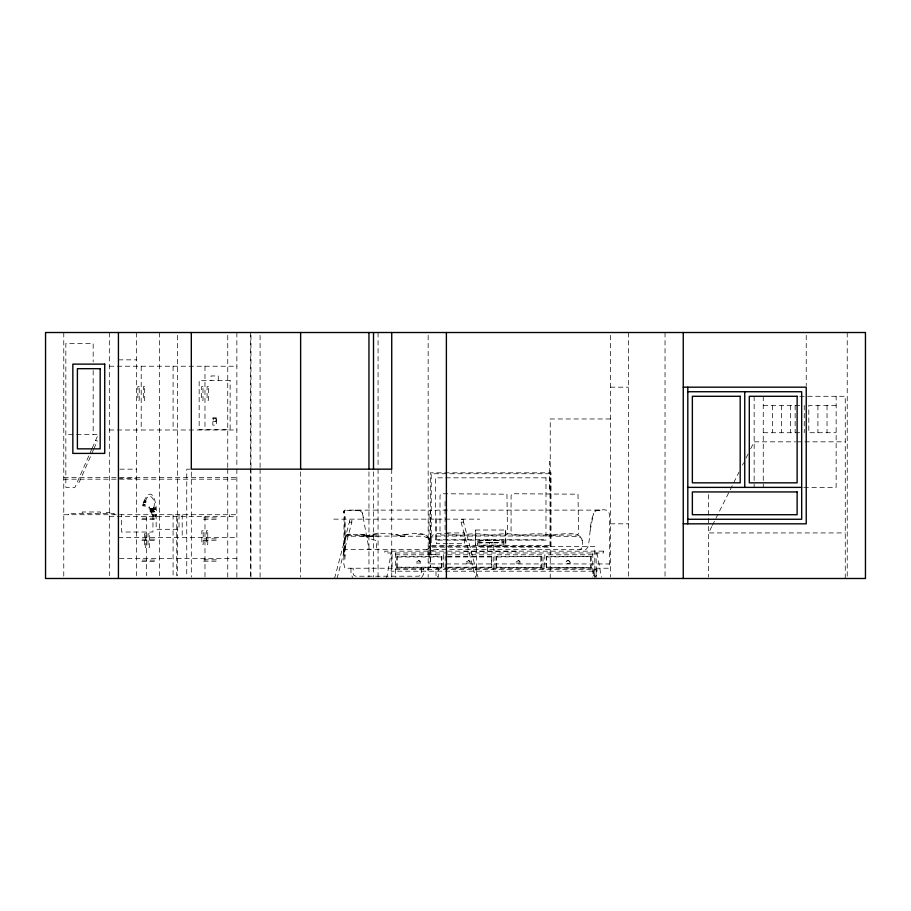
<?xml version="1.0" encoding="UTF-8"?>
<svg xmlns="http://www.w3.org/2000/svg" width="911" height="911" viewBox="0 0 911 911"><rect width="100%" height="100%" fill="white"/><g stroke="black" fill="none" stroke-linecap="round" stroke-linejoin="round"><path stroke-width="0.68" stroke-dasharray="4.55 3.42" d="M343.834 547.488L343.834 563.943L344.939 568.225L429.081 568.225L430.049 567.154L430.368 563.943L430.311 472.82L551.018 472.82L551.018 547.147L430.311 547.147M367.429 549.082L370.265 549.39L369.114 548.912L368.727 547.488L362.259 512.642L360.221 510.82L355.461 510.228L360.95 510.729L344.939 510.365L343.834 512.722L344.939 510.114L429.081 510.114L430.049 510.729L430.368 512.597M350.929 568.225L351.054 574.727L352.751 577.415M400.236 536.272L422.886 536.192L428.956 538.23L429.514 540.656C427.897 529.542 407.319 533.96 400.328 535.975C392.208 533.299 372.975 531.318 367.053 537.012L368.351 538.185L376.368 540.622L376.368 549.39M421.189 568.225C421.053 570.628 422.465 575.991 418.536 576.207L355.871 576.207C351.942 575.991 353.343 570.628 353.206 568.225M430.368 547.477L430.368 554.514L438.134 554.526M593.915 575.946L593.915 575.251M593.915 573.611L593.915 568.225L593.915 577.346L595.054 576.207L596.193 577.346L596.136 552.977M596.193 575.946L596.193 575.251M596.193 573.611L596.193 568.225M507.245 514.738L506.949 494.195L441.664 493.739L440.423 494.331L440.013 495.971L440.013 533.231L440.423 534.598L441.664 535.076L505.411 535.087L506.949 534.563L507.461 533.129L507.245 514.089M578.303 514.738L578.007 494.195L512.722 493.739L511.481 494.331L511.071 495.971L511.071 533.231L511.481 534.598L512.722 535.076L576.469 535.087L578.007 534.563L578.519 533.129L578.303 514.089M344.29 543.355L344.745 537.262L347.41 534.404L364.48 534.472L367.247 536.272L406.397 535.975M344.005 549.902L343.834 554.526L344.939 549.39L429.081 549.39L430.049 550.665L430.368 554.526L430.163 549.902L429.89 554.526L430.356 550.665L438.134 549.39M582.015 540.622L581.617 538.162L576.321 536.545L543.924 535.975L435.173 536.112L430.243 537.627L429.969 540.314C430.311 528.619 453.12 535.167 459.987 535.372L460.476 535.975L460.955 535.372C470.292 533.22 481.042 533.22 490.38 535.372L490.858 535.975L491.348 535.372C500.674 533.22 511.435 533.22 520.762 535.372L521.251 535.975L521.741 535.372C531.067 533.22 541.829 533.22 551.155 535.372L551.645 535.975L552.134 535.372C563.636 533.527 588.369 529.075 581.491 548.581L579.874 549.39M429.969 540.314L430.072 538.242L430.083 546.179L430.573 548.581L432.042 549.39L586.069 549.39L587.675 547.488C591.273 535.862 588.404 521.001 595.555 510.82C599.871 510.365 608.354 507.473 609.334 513.827L609.357 563.943L608.366 568.225L436.005 568.225L436.005 577.346L437.143 576.207L438.282 577.346L438.282 568.225M350.712 534.222C342.479 533.106 344.153 543.56 344.631 548.581L345.679 549.39M344.449 538.834L344.324 540.781L345.918 536.317L347.387 535.611L360.426 535.372L367.247 536.272L347.376 536.215L344.586 538.355L344.324 540.724L344.586 538.355M570.286 562.884C568.054 556.849 561.95 565.162 570.297 563.032M145.487 500.982L145.931 501.608L143.927 501.244L145.658 501.847L145.828 505.013L142.993 504.557L145.737 504.876L145.35 506.197L142.811 505.673L143.551 502.303L145.714 501.893L144.2 500.982M145.976 501.574L144.132 501.255L145.771 501.551M145.646 506.129L142.811 505.616M153.629 512.415L153.811 511.071L154.904 512.05M343.834 512.62L344.107 510.775L343.834 550.187M143.972 501.209C153.162 481.247 158.195 509.329 155.713 516.537M343.834 512.677L344.107 510.957M590.237 530.327L593.471 513.303M386.606 578.485L391.161 552.977M334.553 578.485L349.357 522.128L349.357 519.669L351.828 519.669L351.828 522.128L337.024 578.485M153.253 510.57C153.014 513.28 149.085 511.173 153.025 510.308C152.775 513.713 149.757 510.718 152.82 510.274M149.438 507.085C147.138 509.386 154.358 510.638 149.051 506.903M150.292 509.374L151.385 508.737M438.134 568.225L430.356 567.154L430.721 566.323M91.977 448.667L74.953 487.385L65.843 487.385L65.843 343.447L93.173 343.447L93.173 361.952M92.227 448.075L98.183 434.547L65.843 434.547M93.639 449.396L79.12 482.431L77.446 481.691M93.981 448.622L97.34 440.97L95.678 440.241M345.155 538.333L345.816 536.921M711.844 526.456L708.599 532.935L845.249 532.935M712.379 525.374L739.026 472.103M742.511 465.111L743.672 462.788M746.007 458.131L748.455 453.222M750.664 448.816L754.149 441.835L795.497 441.835M149.962 509.864L150.292 509.203M149.37 506.949L148.937 507.484M416.726 561.688L419.071 560.652L420.859 563.044M466.534 561.688L468.88 560.652L470.668 563.044M516.343 561.688L518.689 560.652L520.477 563.044M566.152 561.688L566.357 561.381A2.255 2.243 0 0 1 569.933 561.631M397.002 567.758L397.002 556.416L441.778 556.416L441.778 567.758L397.002 567.758L397.002 556.416M441.778 567.758L441.778 556.416M446.811 567.758L491.587 567.758L491.587 556.416L446.811 556.416M496.62 567.758L496.62 556.416L541.396 556.416L541.396 567.758L496.62 567.758L496.62 556.416M541.396 556.416L497.178 556.985M546.429 567.758L546.429 556.416L591.205 556.416L591.205 567.758L546.429 567.758L546.429 556.416M591.205 556.416L546.987 556.985M421.645 577.415L423.353 574.727L423.467 568.225M360.665 535.975L376.528 535.975L367.053 535.975L370.344 534.472L377.006 534.222M487.431 550.825L487.989 545.051M145.714 501.927L144.075 501.631L145.544 501.961M426.644 549.39L428.899 548.581C429.798 544.379 431.005 537.137 425.881 535.11M595.555 510.82L601.203 510.114L438.134 510.114L430.356 510.729L430.356 567.154M464.154 551.257L517.038 551.257M144.189 501.232L144.849 501.255M407.115 534.222L402.821 534.541L400.328 536.089L397.538 534.541L392.368 534.222M145.658 501.244C148.072 490.517 156.749 499.217 153.674 507.848M478.377 542.888L490.665 542.318L502.952 542.888M359.947 534.222C365.778 534.427 370.23 538.253 376.528 535.975M595.065 510.24L601.203 510.114M118.43 359.845L136.65 359.845M109.32 366.222L236.86 366.222M610.37 387.175L628.59 387.175M799.699 396.285L845.249 396.285L845.249 578.485M763.259 405.395L802.955 405.395M836.139 405.395L808.809 405.395L808.809 432.725L836.139 432.725M610.37 418.969L550.244 418.969L550.244 578.485M212.821 421.497L216.465 421.497M109.32 429.992L236.86 429.992M763.259 432.725L800.359 432.725M796.897 441.835L845.249 441.835M550.244 461.433L549.333 461.433L549.333 491.496L550.244 491.496M119.831 469.165L136.65 469.165M190.171 469.165L186.755 469.165L186.755 575.65M63.77 477.364L236.86 477.364M118.43 478.275L136.65 478.275M63.77 479.186L236.86 479.186M803.912 487.385L836.139 487.385L836.139 396.285M155.644 507.848L153.572 507.848L153.492 511.731M153.481 508.201L155.735 508.201M153.481 509.135L155.735 509.135M153.481 509.568L155.735 509.556M63.77 514.715L236.86 514.715M152.536 515.546L155.906 515.592M149.837 510.946L152.581 514.521L152.536 516.355L155.906 516.355M109.32 516.537L236.86 516.537M333.79 519.145L479.687 519.145M349.357 522.128L351.828 522.128M463.551 522.128L463.551 519.669L461.08 519.669L461.08 522.128L463.551 522.128L478.002 577.141M610.37 523.825L628.59 523.825M446.481 532.935L464.61 532.935L464.61 543.696L448.884 543.696M118.43 537.49L236.86 537.49M435.39 539.779L545.974 539.779M477.444 542.888L503.885 542.888M447.665 543.696L436.369 543.696L436.369 518.177M431.871 545.575L447.46 545.575M448.872 545.575L549.458 545.575M395.385 554.799L443.384 554.799L443.384 569.375M592.81 554.799L544.812 554.799L544.812 569.375M397.56 556.985L441.231 556.963M447.369 556.985L491.04 556.963M119.432 558.443L173.09 558.443M176.734 558.443L236.86 558.443M430.368 563.943L609.357 563.943M397.56 567.189L441.209 567.189M448.781 567.189L491.018 567.189M497.178 567.189L541.396 567.758M546.987 567.189L591.205 567.758M395.385 569.375L597.047 569.375L597.047 571.197L391.161 571.197L391.161 569.375L392.072 569.375L392.072 552.977M418.138 534.222L422.829 534.45M355.461 510.114L360.221 510.729L362.259 512.597L363.489 518.279M144.758 500.834L145.532 500.97M520.488 563.032L516.002 563.044L516.548 561.381A2.255 2.243 0 0 1 520.124 561.631M470.68 563.032L466.193 563.044L466.739 561.381A2.255 2.243 0 0 1 470.315 561.631M420.871 563.032L416.384 563.044L416.931 561.381A2.255 2.243 0 0 1 420.506 561.631M494.035 550.825L493.477 545.051M367.053 535.975L367.725 536.317M426.359 536.852L428.956 538.242L429.514 540.656M366.416 535.463L367.053 536.089M152.422 508.805L154.676 511.731M461.08 522.128L475.884 578.485M428.956 538.242L429.514 540.724M597.047 552.977L601.362 577.141M847.23 332.515L847.23 577.062M827.029 405.395L827.029 432.725M817.919 405.395L817.919 432.725M806.235 335.316L806.235 385.774M804.254 405.395L804.254 432.725M795.144 405.395L795.144 432.725M790.589 405.395L790.589 432.725M781.479 405.395L781.479 432.725M772.369 405.395L772.369 432.725M763.259 396.285L763.259 487.385M754.149 396.285L754.149 487.385M708.599 494.502L708.599 577.062M665.03 332.515L665.03 577.062M628.59 332.515L628.59 578.485M610.37 335.316L610.37 577.084M594.803 578.485L594.803 546.6L476.373 546.6L476.373 577.096M592.81 552.977L592.81 577.267M590.635 556.963L590.635 567.189M542.99 569.375L543.002 554.799L495.003 554.799L495.003 569.375M540.827 556.963L540.827 567.189M505.605 530.156L505.776 545.063L505.776 530.008L475.531 530.008L475.531 545.063L475.701 530.156M493.193 569.375L493.193 554.799L445.194 554.799L445.194 569.375M491.587 556.416L491.587 567.758M445.08 501.289L445.08 532.935M429.081 513.827L429.081 563.943M428.17 335.362L428.17 577.062M395.385 552.977L395.385 577.267M391.73 469.165L391.73 577.062M378.065 332.515L378.065 467.582M378.065 469.006L378.065 577.062M373.51 471.852L373.51 577.062M368.955 471.852L368.955 577.062M344.939 550.187L344.939 516.56L344.939 559.445L344.939 554.514M300.63 471.852L300.63 577.062M260.09 335.362L260.09 467.582M260.09 469.006L260.09 577.062M250.98 335.362L250.98 467.582M250.98 469.006L250.98 577.062M250.525 332.515L250.525 578.485M236.86 332.515L236.86 467.582M236.86 469.006L236.86 578.485M229.572 514.715L229.572 516.537M227.75 335.362L227.75 467.582M227.75 469.006L227.75 577.062M218.264 380.502L218.264 375.947L211.033 375.947L211.033 380.502M204.975 366.222L204.975 429.992M204.975 516.537L204.975 577.073M191.31 472L191.31 577.062M182.2 514.715L182.2 537.49M179.011 514.715L179.011 529.291L156.145 529.291L156.145 514.715M177.645 335.362L177.645 575.638M176.734 516.537L176.734 575.809M173.09 366.222L173.09 429.992M173.09 514.715L173.09 575.809M159.425 332.515L159.425 575.638M152.957 514.715L152.957 532.024L121.618 532.024L121.618 514.715M146.671 516.537L146.671 575.672M141.205 366.222L141.205 429.992M136.65 332.515L136.65 575.65M114.126 514.715L114.126 513.348L68.576 513.348L68.576 514.715M109.867 513.348L109.867 512.438L106.223 512.438L106.223 513.348M109.32 332.515L109.32 575.672M100.449 513.348L100.426 511.982L82.241 511.982L82.241 513.348M93.173 370.492L93.173 434.547M63.77 332.515L63.77 578.485M477.41 541.476A71.491 71.491 0 0 1 503.92 541.476M143.551 502.303L145.988 502.747L143.551 502.303M492.373 542.296L492.27 542.637A3.655 3.655 0 0 1 491.894 543.275L490.813 542.296L492.373 542.296M230.13 380.502L199.156 380.502L199.156 429.696L230.13 429.696L230.13 380.502M139.224 386.663L137.857 386.663L137.857 400.328L139.224 400.328L139.224 386.663M144.69 386.663L143.323 386.663L143.323 400.328L144.69 400.328L144.69 386.663M202.994 386.663L201.627 386.663L201.627 400.328L202.994 400.328L202.994 386.663M208.46 386.663L207.093 386.663L207.093 400.328L208.46 400.328L208.46 386.663M216.465 417.853L212.821 417.853L212.821 425.141L216.465 425.141L216.465 417.853M216.032 418.286L213.254 418.286L213.254 421.064L216.032 421.064L216.032 418.286M550.107 473.743L431.222 473.743L431.222 546.236L550.107 546.236L550.107 473.743M545.974 477.831L435.39 477.831L435.39 540.109L545.974 540.109L545.974 477.831M216.374 517.915L202.709 517.915L202.709 519.281L216.374 519.281L216.374 517.915M154.631 518.211L140.966 518.211L140.966 519.577L154.631 519.577L154.631 518.211M203.199 530.794L201.832 530.794L201.832 544.459L203.199 544.459L203.199 530.794M207.754 530.794L206.387 530.794L206.387 544.459L207.754 544.459L207.754 530.794M145.76 533.846L144.393 533.846L144.393 547.511L145.76 547.511L145.76 533.846M149.404 533.846L148.037 533.846L148.037 547.511L149.404 547.511L149.404 533.846M216.374 538.868L202.709 538.868L202.709 540.234L216.374 540.234L216.374 538.868M154.631 539.164L140.966 539.164L140.966 540.53L154.631 540.53L154.631 539.164M490.209 542.296L489.048 542.296L489.366 543.434L490.209 542.296M503.92 545.051L477.41 545.063L477.41 541.328A68.541 68.541 0 0 1 503.92 541.328L503.92 545.063M603.424 551.155L384.784 551.155L384.784 552.977L603.424 552.977L603.424 551.155M216.374 559.821L202.709 559.821L202.709 561.187L216.374 561.187L216.374 559.821M154.631 560.117L140.966 560.117L140.966 561.483L154.631 561.483L154.631 560.117M429.616 543.275L429.514 541.202L429.616 543.343M430.049 543.138L429.969 540.747L430.049 543.229M151.716 512.438A1.685 0.877 -37.6 0 0 153.595 510.376A1.685 0.877 -37.6 0 0 151.249 510.923A1.685 0.877 -37.6 0 0 151.716 512.438M150.657 511.071A1.685 0.865 -37.6 0 0 152.536 508.998A1.685 0.865 -37.6 0 0 150.19 509.556A1.685 0.865 -37.6 0 0 150.657 511.071M150.634 510.934A1.583 0.82 -37.6 0 0 152.41 508.987A1.583 0.82 -37.6 0 0 150.201 509.511A1.583 0.82 -37.6 0 0 150.634 510.934M150.691 510.729A1.287 0.672 -37.6 0 0 152.183 509.158A1.287 0.672 -37.6 0 0 150.406 509.522A1.287 0.672 -37.6 0 0 150.691 510.729M150.577 510.581A1.287 0.672 -37.2 0 0 152.08 509.021A1.287 0.672 -37.2 0 0 150.304 509.374A1.287 0.672 -37.2 0 0 150.577 510.581"/><path stroke-width="1.37" d="M683.25 387.175L806.235 387.175L806.235 523.825L683.25 523.825M687.805 391.73L801.68 391.73L801.68 519.27L687.805 519.27M687.805 487.385L801.68 487.385M744.742 391.73L744.742 487.385M687.805 387.175L687.805 523.825M683.25 332.515L683.25 578.485M446.39 332.515L446.39 578.485M391.73 332.515L391.73 469.165L191.31 469.165L191.31 332.515M373.51 332.515L373.51 469.006M368.955 332.515L368.955 469.006M300.63 332.515L300.63 469.006M118.43 332.515L118.43 578.485M865.45 332.515L45.55 332.515L45.55 578.485L865.45 578.485L865.45 332.515M104.731 364.127L72.846 364.127L72.846 453.405L104.731 453.405L104.731 364.127M100.176 368.682L77.401 368.682L77.401 448.85L100.176 448.85L100.176 368.682M740.188 396.285L692.36 396.285L692.36 482.83L740.188 482.83L740.188 396.285M797.125 396.285L749.297 396.285L749.297 482.83L797.125 482.83L797.125 396.285M797.125 491.94L692.36 491.94L692.36 514.715L797.125 514.715L797.125 491.94"/></g></svg>
